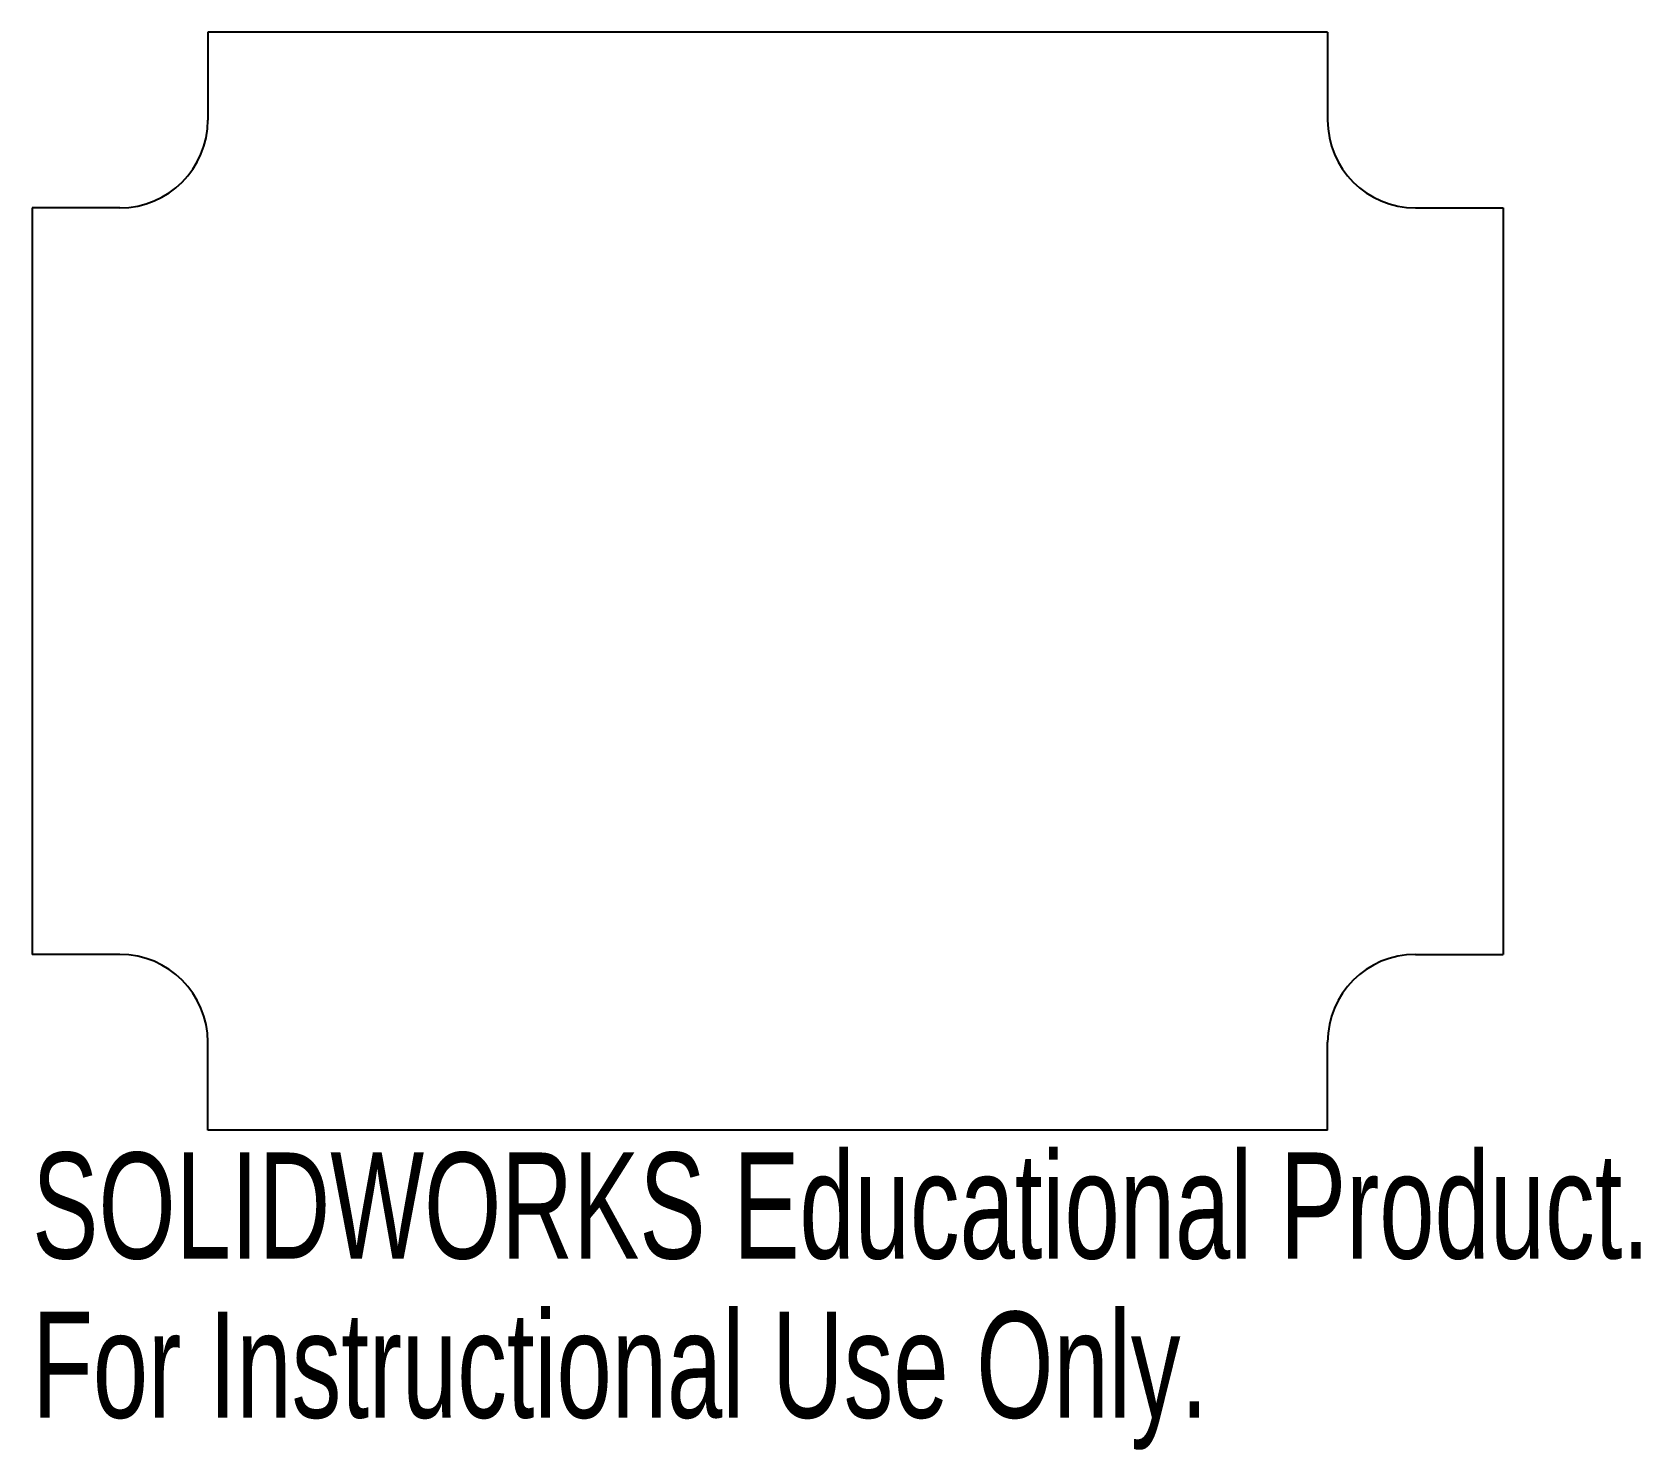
# Model space of a CAD drawing. Header units: millimetres. Extents: x -33.5 to 39.8, y -39.6 to 25.
import ezdxf

# ---------------------------------------------------------------- set-up
doc = ezdxf.new("R2010")
doc.units = ezdxf.units.MM
doc.styles.add('SLDTEXTSTYLE0', font='TXT', dxfattribs={"width": 0.7})

msp = doc.modelspace()

# ---------------------------------------------------------------- linework, layer by layer
at = {"color": 7, "linetype": 'Continuous', "lineweight": 25}
for p, q in [((25.5, 25), (-25.5, 25)), ((-25.5, 25), (-25.5, 21)), ((25.5, 25), (25.5, 21)), ((-29.5, 17), (-33.5, 17)), ((-33.5, 17), (-33.5, -17)), ((29.5, 17), (33.5, 17)), ((33.5, 17), (33.5, -17)), ((-29.5, -17), (-33.5, -17)), ((29.5, -17), (33.5, -17)), ((-25.5, -25), (-25.5, -21)), ((25.5, -25), (25.5, -21)), ((25.5, -25), (-25.5, -25))]:
    msp.add_line(p, q, dxfattribs=at)
for centre, start, end in [((-29.5, 21), 270, 0), ((29.5, 21), 180, 270), ((-29.5, -21), 0, 90), ((29.5, -21), 90, 180)]:
    msp.add_arc(centre, 4, start, end, dxfattribs=at)

# ---------------------------------------------------------------- texts
at = {"color": 7, "linetype": 'Continuous', "char_height": 4.83362, "attachment_point": 1, "style": 'SLDTEXTSTYLE0'}
for s, insert in [('SOLIDWORKS Educational Product.', (-33.5, -26.02)), ('For Instructional Use Only.', (-33.5, -33.27))]:
    msp.add_mtext(s, dxfattribs=dict(at, insert=insert))

doc.saveas('drawing.dxf')
